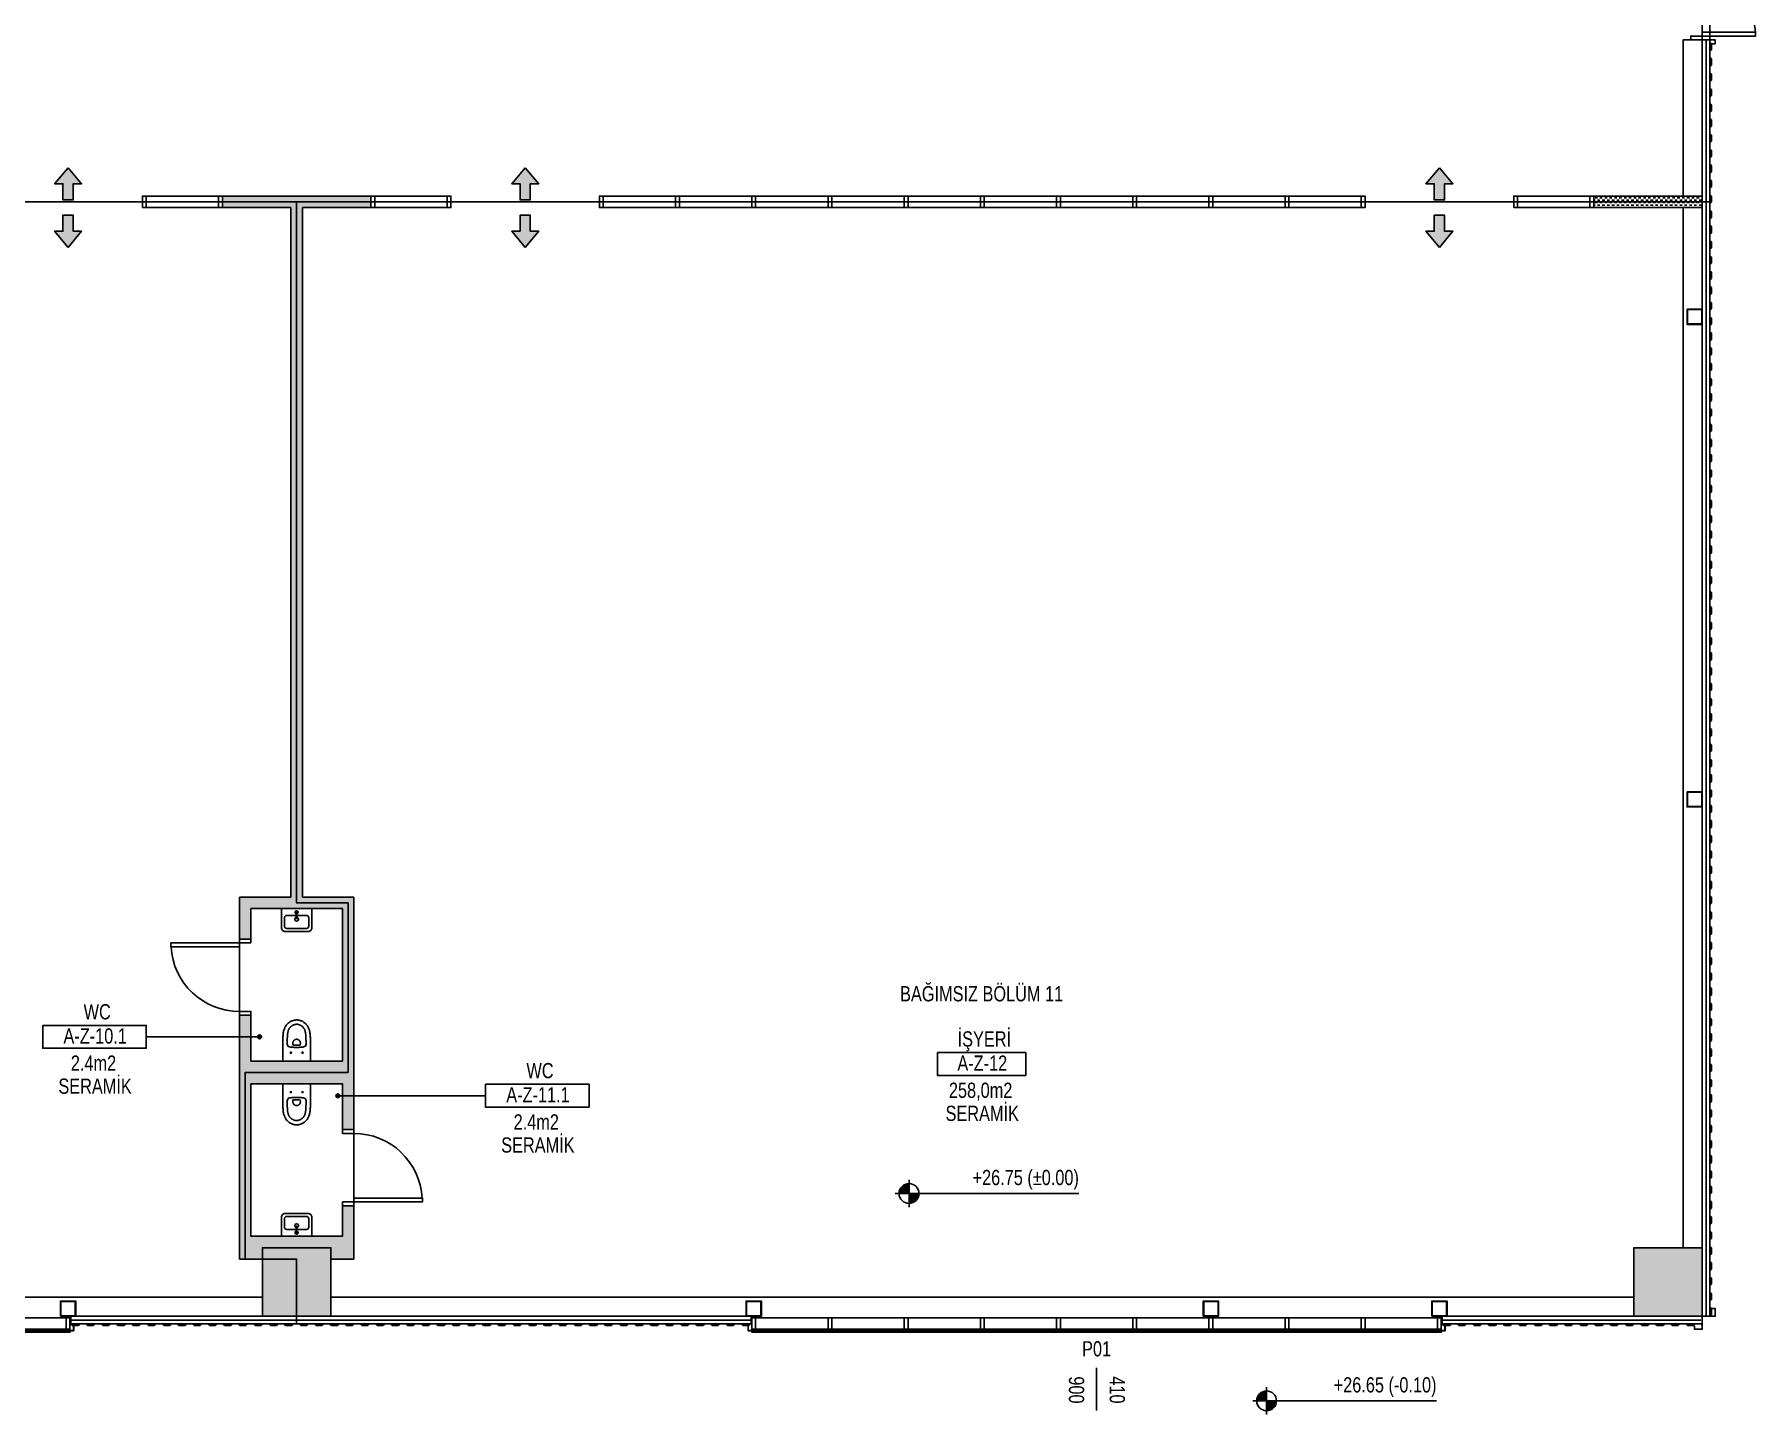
# Model space of a CAD drawing. Header units: centimetres. Extents: x 28733 to 98303, y -2883 to 8555.
# Drawn here: x 68535 to 70794, y 1390 to 3201 of the extents above; entities that cross this region are included whole.
import ezdxf
from ezdxf.enums import TextEntityAlignment as Align

# ---------------------------------------------------------------- set-up
doc = ezdxf.new("R2010")
doc.units = ezdxf.units.CM
doc.header["$LTSCALE"] = 100
for name, color, linetype in [('A-ANNO-DIMS', 187, 'Continuous'), ('A-ANNO-IDEN', 50, 'Continuous'), ('A-ANNO-TEXT', 50, 'Continuous'), ('A-AREA', 102, 'Continuous'), ('A-DOOR', 193, 'Continuous'), ('A-ELEV-01', 255, 'Continuous'), ('A-ELEV-03', 251, 'Continuous'), ('A-FLOR-FIXT', 146, 'Continuous'), ('A-GLAZ-FRME', 12, 'Continuous'), ('A-GLAZ-FULL', 130, 'Continuous'), ('A-GLAZ-SILL', 8, 'Continuous'), ('A-WALL', 134, 'Continuous'), ('A-WALL-HTCH', 8, 'Continuous'), ('A-WALL-INSL', 249, 'Continuous'), ('A-WALL-SNWPNL', 200, 'Continuous'), ('A-WALL-STEL', 202, 'Continuous'), ('S-CONC', 5, 'Continuous'), ('S-HTCH', 8, 'Continuous'), ('S-STEL', 3, 'Continuous')]:
    doc.layers.add(name, color=color, linetype=linetype)
doc.styles.add('Fields_100', font='act_simplex.shx', dxfattribs={"width": 0.8, "height": 20})
doc.linetypes.add('BATTING', pattern='A,0.00254,-2.54,[134,ltypeshp.shx,S=2.54,R=0,X=-2.54,Y=0],-5.08,[134,ltypeshp.shx,S=2.54,R=180,X=2.54,Y=0],-2.54', length=10.16254)

# ---------------------------------------------------------------- blocks, each defined once
blk = doc.blocks.new('Mahal kutusu_100')
at = {"color": 0}
blk.add_lwpolyline([(-58, 30), (58, 30), (58, 0), (-58, 0)], close=True, dxfattribs=at)
at = {"color": 0, "style": 'Fields_100', "width": 0.8}
for tag, p in [('MAHAL', (3.6, 37.9)), ('KOD', (0.9, 6.2)), ('ALAN', (-1.3, -29.4)), ('KAPLAMA', (0.8, -59.7))]:
    blk.add_attdef(tag, text='', height=20, dxfattribs=at).set_placement(p, align=Align.CENTER)
blk = doc.blocks.new('KLOZET')
at = {"linetype": 'Continuous'}
for p, q in [((-14.8, 45.2), (-14.3, 46)), ((-14.3, 46), (-13.7, 46.8)), ((-13.7, 46.8), (-13.1, 47.6)), ((-13.1, 47.6), (-12.4, 48.3)), ((-12.4, 48.3), (-11.7, 49)), ((-11.7, 49), (-11, 49.6)), ((-11, 49.6), (-10.3, 50.2)), ((-10.3, 50.2), (-9.6, 50.7)), ((-9.6, 50.7), (-8.8, 51.2)), ((-8.8, 51.2), (-8, 51.7)), ((-8, 51.7), (-7.2, 52.1)), ((-7.3, 45.3), (-7.5, 45.1)), ((-7, 45.5), (-7.3, 45.3)), ((-7.2, 52.1), (-6.4, 52.5)), ((-6.7, 45.8), (-7, 45.5)), ((-6.4, 46), (-6.7, 45.8)), ((-6.4, 52.5), (-5.6, 52.8)), ((-6.1, 46.2), (-6.4, 46)), ((-5.8, 46.4), (-6.1, 46.2)), ((-5.5, 46.5), (-5.8, 46.4)), ((-5.6, 52.8), (-4.8, 53.1)), ((-5.2, 46.7), (-5.5, 46.5)), ((-4.9, 46.9), (-5.2, 46.7)), ((-4.6, 47.1), (-4.9, 46.9)), ((-4.8, 53.1), (-4, 53.3)), ((-4.2, 47.2), (-4.6, 47.1)), ((-3.9, 47.3), (-4.2, 47.2)), ((-4, 53.3), (-3.2, 53.5)), ((-3.6, 47.5), (-3.9, 47.3)), ((-3.3, 47.6), (-3.6, 47.5)), ((-3, 47.7), (-3.3, 47.6)), ((-3.2, 53.5), (-2.3, 53.7)), ((-2.7, 47.8), (-3, 47.7)), ((-2.4, 47.9), (-2.7, 47.8)), ((-2.1, 48), (-2.4, 47.9)), ((-2.3, 53.7), (-1.5, 53.8)), ((-1.8, 48), (-2.1, 48)), ((-1.5, 48.1), (-1.8, 48)), ((-1.5, 53.8), (-0.7, 53.9)), ((-1.2, 48.1), (-1.5, 48.1)), ((-1, 48.2), (-1.2, 48.1)), ((-0.7, 48.2), (-1, 48.2)), ((-0.7, 53.9), (0, 53.9)), ((-0.5, 48.2), (-0.7, 48.2)), ((-0.2, 48.2), (-0.5, 48.2)), ((0, 48.2), (-0.2, 48.2)), ((0, 53.9), (0.7, 53.9)), ((0.5, 48.2), (0, 48.2)), ((1, 48.2), (0.5, 48.2)), ((0.7, 53.9), (1.5, 53.8)), ((1.5, 48.1), (1, 48.2)), ((1.5, 53.8), (2.3, 53.7)), ((2.1, 48), (1.5, 48.1)), ((2.6, 47.8), (2.1, 48)), ((2.3, 53.7), (3.2, 53.5)), ((3.2, 47.6), (2.6, 47.8)), ((3.2, 53.5), (4, 53.3)), ((3.7, 47.4), (3.2, 47.6)), ((4.3, 47.2), (3.7, 47.4)), ((4, 53.3), (4.8, 53.1)), ((4.9, 46.9), (4.3, 47.2)), ((4.8, 53.1), (5.6, 52.8)), ((5.4, 46.6), (4.9, 46.9)), ((6, 46.3), (5.4, 46.6)), ((5.6, 52.8), (6.4, 52.5)), ((6.5, 45.9), (6, 46.3)), ((6.4, 52.5), (7.2, 52.1)), ((7, 45.5), (6.5, 45.9)), ((7.5, 45.1), (7, 45.5)), ((7.2, 52.1), (8, 51.7)), ((8, 51.7), (8.8, 51.2)), ((8.8, 51.2), (9.6, 50.7)), ((9.6, 50.7), (10.3, 50.2)), ((10.3, 50.2), (11, 49.6)), ((11, 49.6), (11.7, 49)), ((11.7, 49), (12.4, 48.3)), ((12.4, 48.3), (13.1, 47.6)), ((13.1, 47.6), (13.7, 46.8)), ((13.7, 46.8), (14.3, 46)), ((14.3, 46), (14.8, 45.2)), ((-18.2, 23.7), (-18.1, 25.2)), ((-18.2, 22.2), (-18.2, 23.7)), ((-18.1, 28), (-18, 29.4)), ((-18.1, 26.6), (-18.1, 28)), ((-18.1, 25.2), (-18.1, 26.6)), ((-18, 30.7), (-17.9, 32)), ((-18, 29.4), (-18, 30.7)), ((-17.9, 32), (-17.8, 33.3)), ((-17.8, 33.3), (-17.7, 34.5)), ((-17.7, 34.5), (-17.6, 35.7)), ((-17.6, 35.7), (-17.5, 36.9)), ((-17.5, 36.9), (-17.3, 38.1)), ((-17.3, 38.1), (-17.1, 39.2)), ((-17.1, 39.2), (-16.8, 40.3)), ((-16.8, 40.3), (-16.5, 41.3)), ((-16.5, 41.3), (-16.1, 42.4)), ((-16.1, 42.4), (-15.7, 43.3)), ((-15.7, 43.3), (-15.3, 44.3)), ((-15.3, 44.3), (-14.8, 45.2)), ((-12.3, 27.9), (-12.4, 27)), ((-12.4, 27), (-12.4, 26.1)), ((-12.4, 26.1), (-12.4, 25.2)), ((-12.4, 25.2), (-12.4, 24.2)), ((-12.4, 24.2), (-12.4, 23.2)), ((-12.4, 23.2), (-12.4, 22.2)), ((-12.2, 31.1), (-12.3, 30.4)), ((-12.3, 30.4), (-12.3, 29.6)), ((-12.3, 29.6), (-12.3, 28.8)), ((-12.3, 28.8), (-12.3, 27.9)), ((-12.1, 32.6), (-12.2, 31.9)), ((-12.2, 31.9), (-12.2, 31.1)), ((-12, 33.9), (-12.1, 33.2)), ((-12.1, 33.2), (-12.1, 32.6)), ((-11.9, 35.1), (-12, 34.5)), ((-12, 34.5), (-12, 33.9)), ((-11.8, 35.7), (-11.9, 35.1)), ((-11.7, 36.7), (-11.8, 36.2)), ((-11.8, 36.2), (-11.8, 35.7)), ((-11.6, 37.3), (-11.7, 36.7)), ((-11.5, 37.7), (-11.6, 37.3)), ((-11.4, 38.2), (-11.5, 37.7)), ((-11.3, 38.6), (-11.4, 38.2)), ((-11.2, 39), (-11.3, 38.6)), ((-11.1, 39.4), (-11.2, 39)), ((-11, 39.8), (-11.1, 39.4)), ((-10.9, 40.2), (-11, 39.8)), ((-10.8, 40.5), (-10.9, 40.2)), ((-10.6, 40.8), (-10.8, 40.5)), ((-10.5, 41.1), (-10.6, 40.8)), ((-10.4, 41.4), (-10.5, 41.1)), ((-10.2, 41.7), (-10.4, 41.4)), ((-10.1, 42), (-10.2, 41.7)), ((-9.9, 42.2), (-10.1, 42)), ((-9.8, 42.5), (-9.9, 42.2)), ((-9.6, 42.7), (-9.8, 42.5)), ((-9.4, 43), (-9.6, 42.7)), ((-9.3, 43.2), (-9.4, 43)), ((-9.1, 43.5), (-9.3, 43.2)), ((-8.9, 43.7), (-9.1, 43.5)), ((-8.7, 44), (-8.9, 43.7)), ((-8.5, 44.2), (-8.7, 44)), ((-8.2, 44.4), (-8.5, 44.2)), ((-8, 44.7), (-8.2, 44.4)), ((-7.8, 44.9), (-8, 44.7)), ((-7.5, 45.1), (-7.8, 44.9)), ((-4.8, 24.3), (-4.9, 23.9)), ((-4.9, 23.9), (-4.9, 23.5)), ((-4.9, 23.5), (-4.8, 20.8)), ((-4.7, 25), (-4.8, 24.6)), ((-4.8, 24.6), (-4.8, 24.3)), ((-4.6, 25.3), (-4.7, 25)), ((-4.4, 25.6), (-4.6, 25.3)), ((-4.3, 25.9), (-4.4, 25.6)), ((-4.1, 26.2), (-4.3, 25.9)), ((-3.9, 26.5), (-4.1, 26.2)), ((-3.8, 26.8), (-3.9, 26.5)), ((-3.5, 27), (-3.8, 26.8)), ((-3.3, 27.2), (-3.5, 27)), ((-3.1, 27.4), (-3.3, 27.2)), ((-2.8, 27.6), (-3.1, 27.4)), ((-2.5, 27.8), (-2.8, 27.6)), ((-2.2, 28), (-2.5, 27.8)), ((-1.9, 28.1), (-2.2, 28)), ((-1.6, 28.2), (-1.9, 28.1)), ((-1.3, 28.3), (-1.6, 28.2)), ((-1, 28.4), (-1.3, 28.3)), ((-0.7, 28.5), (-1, 28.4)), ((-0.3, 28.5), (-0.7, 28.5)), ((0, 28.5), (-0.3, 28.5)), ((0, 28.5), (0.3, 28.5)), ((0.3, 28.5), (0.7, 28.5)), ((0.7, 28.5), (1, 28.4)), ((1, 28.4), (1.3, 28.3)), ((1.3, 28.3), (1.6, 28.2)), ((1.6, 28.2), (1.9, 28.1)), ((1.9, 28.1), (2.2, 28)), ((2.2, 28), (2.5, 27.8)), ((2.5, 27.8), (2.8, 27.6)), ((2.8, 27.6), (3.1, 27.4)), ((3.1, 27.4), (3.3, 27.2)), ((3.3, 27.2), (3.5, 27)), ((3.5, 27), (3.8, 26.7)), ((3.8, 26.7), (4, 26.5)), ((4, 26.5), (4.1, 26.2)), ((4.1, 26.2), (4.3, 25.9)), ((4.3, 25.9), (4.5, 25.6)), ((4.5, 25.6), (4.6, 25.3)), ((4.6, 25.3), (4.7, 25)), ((4.7, 25), (4.8, 24.6)), ((4.8, 24.6), (4.8, 24.3)), ((4.8, 24.3), (4.9, 23.9)), ((4.9, 23.5), (4.8, 20.8)), ((4.9, 23.9), (4.9, 23.5)), ((8, 44.7), (7.5, 45.1)), ((8.4, 44.2), (8, 44.7)), ((8.9, 43.7), (8.4, 44.2)), ((9.3, 43.2), (8.9, 43.7)), ((9.6, 42.7), (9.3, 43.2)), ((10, 42.1), (9.6, 42.7)), ((10.3, 41.6), (10, 42.1)), ((10.6, 40.9), (10.3, 41.6)), ((10.8, 40.3), (10.6, 40.9)), ((11.1, 39.6), (10.8, 40.3)), ((11.3, 38.9), (11.1, 39.6)), ((11.4, 38.2), (11.3, 38.9)), ((11.6, 37.4), (11.4, 38.2)), ((11.7, 36.6), (11.6, 37.4)), ((11.8, 35.7), (11.7, 36.6)), ((11.9, 34.9), (11.8, 35.7)), ((12, 34), (11.9, 34.9)), ((12.1, 33.1), (12, 34)), ((12.2, 32.1), (12.1, 33.1)), ((12.2, 31.2), (12.2, 32.1)), ((12.3, 30.2), (12.2, 31.2)), ((12.3, 29.2), (12.3, 30.2)), ((12.3, 28.1), (12.3, 29.2)), ((12.4, 27), (12.3, 28.1)), ((12.4, 25.9), (12.4, 27)), ((12.4, 24.7), (12.4, 25.9)), ((12.4, 23.4), (12.4, 24.7)), ((12.4, 22.2), (12.4, 23.4)), ((14.8, 45.2), (15.3, 44.3)), ((15.3, 44.3), (15.7, 43.3)), ((15.7, 43.3), (16.1, 42.4)), ((16.1, 42.4), (16.5, 41.3)), ((16.5, 41.3), (16.8, 40.3)), ((16.8, 40.3), (17.1, 39.2)), ((17.1, 39.2), (17.3, 38.1)), ((17.3, 38.1), (17.5, 36.9)), ((17.5, 36.9), (17.6, 35.7)), ((17.6, 35.7), (17.7, 34.5)), ((17.7, 34.5), (17.8, 33.3)), ((17.8, 33.3), (17.9, 32)), ((17.9, 32), (18, 30.7)), ((18, 30.7), (18, 29.4)), ((18, 29.4), (18.1, 28)), ((18.1, 28), (18.1, 26.6)), ((18.1, 26.6), (18.1, 25.2)), ((18.1, 25.2), (18.2, 23.7)), ((18.2, 23.7), (18.2, 22.2)), ((-18.3, 0), (-18.2, 12.1)), ((-18.3, 0), (18.3, 0)), ((-18.2, 20.6), (-18.2, 22.2)), ((-18.2, 17.4), (-18.2, 20.6)), ((-18.2, 12.1), (-18.2, 17.4)), ((-9.2, 18.4), (-8.2, 18.3)), ((-8.2, 18.3), (-7.1, 18.2)), ((-7.1, 18.2), (-6.1, 18.1)), ((-6.1, 18.1), (-5.1, 18)), ((-5.1, 18), (-4.1, 18)), ((-4.1, 18), (-3.1, 17.9)), ((-3.8, 20.8), (-2.1, 20.8)), ((-3.1, 17.9), (-2, 17.9)), ((-2.1, 20.8), (-0.4, 20.8)), ((-2, 17.9), (-1, 17.9)), ((-1, 17.9), (0, 17.9)), ((-0.4, 20.8), (1.7, 20.8)), ((0, 17.9), (1, 17.9)), ((1, 17.9), (2, 17.9)), ((1.7, 20.8), (3.4, 20.8)), ((2, 17.9), (3.1, 17.9)), ((3.1, 17.9), (4.1, 18)), ((3.4, 20.8), (3.8, 20.8)), ((4.1, 18), (5.1, 18)), ((5.1, 18), (6.1, 18.1)), ((6.1, 18.1), (7.1, 18.2)), ((7.1, 18.2), (8.2, 18.3)), ((8.2, 18.3), (9.2, 18.4)), ((18.2, 22.2), (18.2, 20.6)), ((18.2, 20.6), (18.2, 17.4)), ((18.2, 17.4), (18.2, 13.9)), ((18.2, 13.9), (18.3, 0))]:
    blk.add_line(p, q, dxfattribs=at)
at = {"ltscale": 3}
for p, q in [((-6.5, 10.9), (-9, 10.9)), ((-7.7, 12.2), (-7.7, 9.6)), ((9, 10.9), (6.5, 10.9)), ((7.7, 12.2), (7.7, 9.6))]:
    blk.add_line(p, q, dxfattribs=at)
at = {"lineweight": 0}
for p, q in [((-3.8, 20.8), (-4.8, 20.8)), ((3.8, 20.8), (4.8, 20.8))]:
    blk.add_line(p, q, dxfattribs=at)
at = {"linetype": 'Continuous'}
for centre in [(-7.7, 10.9), (7.7, 10.9)]:
    blk.add_circle(centre, 0.75, dxfattribs=at)
for centre, start, end in [((-8.7, 22.1), 179.5021, 262.9898), ((8.7, 22.1), 277.0095, 0.5028)]:
    blk.add_arc(centre, 3.72, start, end, dxfattribs=at)
blk = doc.blocks.new('KAPI_100')
at = {"layer": 'A-DOOR'}
blk.add_line((5, 15), (95, 15), dxfattribs=at)
blk.add_lwpolyline([(95, 15), (95, 105), (90, 105), (90, 15)], dxfattribs=at)
for points in [[(0, 0), (5, 0), (5, 15), (0, 15)], [(95, 0), (100, 0), (100, 15), (95, 15)]]:
    blk.add_lwpolyline(points, close=True, dxfattribs=at)
blk.add_arc((95, 15), 90, 93.1847, 180, dxfattribs=at)
blk = doc.blocks.new('KAPI 150')
at = {"layer": 'A-DOOR'}
blk.add_line((145, 15), (5, 15), dxfattribs=at)
for points in [[(5, 15), (5, 85), (10, 85), (10, 15)], [(145, 15), (145, 85), (140, 85), (140, 15)]]:
    blk.add_lwpolyline(points, dxfattribs=at)
for points in [[(5, 0), (0, 0), (0, 15), (5, 15)], [(150, 0), (145, 0), (145, 15), (150, 15)]]:
    blk.add_lwpolyline(points, close=True, dxfattribs=at)
for centre, start, end in [((5, 15), 0, 85.904), ((145, 15), 94.096, 180)]:
    blk.add_arc(centre, 70, start, end, dxfattribs=at)
blk = doc.blocks.new('Mahal Kutusu_100_2')
at = {"color": 0}
blk.add_lwpolyline([(-68, 30), (68, 30), (68, 0), (-68, 0)], close=True, dxfattribs=at)
at = {"color": 0, "style": 'Fields_100', "width": 0.8}
for tag, p in [('MAHAL', (3.6, 37.9)), ('A-Z-04.1', (0.9, 6.2)), ('ALAN', (-1.3, -29.4)), ('KAPLAMA', (0.8, -59.7))]:
    blk.add_attdef(tag, text='', height=20, dxfattribs=at).set_placement(p, align=Align.CENTER)
blk = doc.blocks.new('*U51')
at = {"layer": 'A-WALL-SNWPNL'}
blk.add_lwpolyline([(50, 1), (42, 1), (40, -1), (32, -1), (30, 1), (22, 1), (20, -1), (12, -1), (10, 1), (2, 1), (0, -1), (-8, -1), (-10, 1), (-18, 1), (-20, -1), (-28, -1), (-30, 1), (-38, 1), (-40, -1), (-48, -1), (-50, 1)], dxfattribs=at)
blk = doc.blocks.new('*U52')
at = {"layer": 'A-WALL-STEL', "color": 0, "linetype": 'ByBlock', "lineweight": -2, "transparency": 16777216}
for p in [(0, 0), (100, 0), (200, 0), (300, 0), (400, 0), (500, 0), (600, 0), (700, 0)]:
    blk.add_blockref('*U51', p, dxfattribs=at)
blk = doc.blocks.new('*U53')
at = {"layer": 'A-WALL-SNWPNL'}
blk.add_lwpolyline([(50, 1), (42, 1), (40, -1), (32, -1), (30, 1), (22, 1), (20, -1), (12, -1), (10, 1), (2, 1), (0, -1), (-8, -1), (-10, 1), (-18, 1), (-20, -1), (-28, -1), (-30, 1), (-38, 1), (-40, -1), (-48, -1), (-50, 1)], dxfattribs=at)
blk = doc.blocks.new('*U54')
at = {"layer": 'A-WALL-STEL', "color": 0, "linetype": 'ByBlock', "lineweight": -2, "transparency": 16777216}
for p in [(0, 0), (100, 0), (200, 0)]:
    blk.add_blockref('*U53', p, dxfattribs=at)
blk = doc.blocks.new('*U55')
at = {"layer": 'A-WALL-SNWPNL'}
blk.add_lwpolyline([(50, 1), (42, 1), (40, -1), (32, -1), (30, 1), (22, 1), (20, -1), (12, -1), (10, 1), (2, 1), (0, -1), (-8, -1), (-10, 1), (-18, 1), (-20, -1), (-28, -1), (-30, 1), (-38, 1), (-40, -1), (-48, -1), (-50, 1)], dxfattribs=at)
blk = doc.blocks.new('*U56')
at = {"layer": 'A-WALL-STEL', "color": 0, "linetype": 'ByBlock', "lineweight": -2, "transparency": 16777216}
for p in [(0, 0), (100, 0), (200, 0), (300, 0), (400, 0), (500, 0), (600, 0), (700, 0), (800, 0), (900, 0), (1000, 0), (1100, 0), (1200, 0), (1300, 0), (1400, 0), (1500, 0)]:
    blk.add_blockref('*U55', p, dxfattribs=at)
blk = doc.blocks.new('AÇK_01')
at = {"color": 0}
blk.add_lwpolyline([(28, 0), (-28, 0)], dxfattribs=at)
at = {"color": 0, "style": 'Fields_100', "width": 0.8}
blk.add_attdef('A.Ç.K.01', text='', height=20, rotation=90, dxfattribs=at).set_placement((-53, 0), align=Align.MIDDLE_CENTER)
for tag, p in [('W', (1, 17.2)), ('H', (1, -36.3))]:
    blk.add_attdef(tag, text='', height=20, dxfattribs=at).set_placement(p, align=Align.CENTER)

msp = doc.modelspace()

# ---------------------------------------------------------------- hatches: boundary and pattern name
at = {"layer": 'A-ANNO-DIMS'}
h = msp.add_hatch(color=256, dxfattribs=at)
h.paths.add_polyline_path([(69683.28, 1692.72, 0.4142136), (69670.28, 1679.72), (69683.28, 1679.72)])
h.paths.add_polyline_path([(69696.28, 1679.72), (69683.28, 1679.72), (69683.28, 1666.72, 0.4142136)])
h = msp.add_hatch(color=256, dxfattribs=at)
h.paths.add_polyline_path([(70152.68, 1420.59, 0.4142136), (70139.68, 1407.59), (70152.68, 1407.59)])
h.paths.add_polyline_path([(70165.68, 1407.59), (70152.68, 1407.59), (70152.68, 1394.59, 0.4142136)])
at = {"layer": 'A-ANNO-IDEN'}
h = msp.add_hatch(color=256, dxfattribs=at)
h.dxf.hatch_style = 1
edge = h.paths.add_edge_path()
edge.add_arc((68830.91, 1885.27), 2.5, 0, 360)
h = msp.add_hatch(color=256, dxfattribs=at)
h.dxf.hatch_style = 1
edge = h.paths.add_edge_path()
edge.add_arc((68933.62, 1808.04), 2.5, 180, 540)
at = {"layer": 'A-ANNO-TEXT'}
h = msp.add_hatch(color=256, dxfattribs=at)
h.dxf.hatch_style = 1
h.paths.add_polyline_path([(68579.48, 3025.89), (68597.18, 3004.74), (68586.21, 3004.74), (68586.21, 2983.59), (68572.74, 2983.59), (68572.74, 3004.74), (68561.77, 3004.74)])
h = msp.add_hatch(color=256, dxfattribs=at)
h.dxf.hatch_style = 1
h.paths.add_polyline_path([(69179.48, 3025.89), (69161.77, 3004.74), (69172.74, 3004.74), (69172.74, 2983.59), (69186.21, 2983.59), (69186.21, 3004.74), (69197.18, 3004.74)])
h = msp.add_hatch(color=256, dxfattribs=at)
h.dxf.hatch_style = 1
h.paths.add_polyline_path([(69179.48, 3025.89), (69197.18, 3004.74), (69186.21, 3004.74), (69186.21, 2983.59), (69172.74, 2983.59), (69172.74, 3004.74), (69161.77, 3004.74)])
h = msp.add_hatch(color=256, dxfattribs=at)
h.dxf.hatch_style = 1
h.paths.add_polyline_path([(70379.48, 3025.89), (70397.18, 3004.74), (70386.21, 3004.74), (70386.21, 2983.59), (70372.74, 2983.59), (70372.74, 3004.74), (70361.77, 3004.74)])
h = msp.add_hatch(color=256, dxfattribs=at)
h.dxf.hatch_style = 1
h.paths.add_polyline_path([(68579.48, 2921.29), (68597.18, 2942.44), (68586.21, 2942.44), (68586.21, 2963.59), (68572.74, 2963.59), (68572.74, 2942.44), (68561.77, 2942.44)])
h = msp.add_hatch(color=256, dxfattribs=at)
h.dxf.hatch_style = 1
h.paths.add_polyline_path([(69179.48, 2921.29), (69161.77, 2942.44), (69172.74, 2942.44), (69172.74, 2963.59), (69186.21, 2963.59), (69186.21, 2942.44), (69197.18, 2942.44)])
h = msp.add_hatch(color=256, dxfattribs=at)
h.dxf.hatch_style = 1
h.paths.add_polyline_path([(69179.48, 2921.29), (69197.18, 2942.44), (69186.21, 2942.44), (69186.21, 2963.59), (69172.74, 2963.59), (69172.74, 2942.44), (69161.77, 2942.44)])
h = msp.add_hatch(color=256, dxfattribs=at)
h.dxf.hatch_style = 1
h.paths.add_polyline_path([(70379.48, 2921.29), (70397.18, 2942.44), (70386.21, 2942.44), (70386.21, 2963.59), (70372.74, 2963.59), (70372.74, 2942.44), (70361.77, 2942.44)])
at = {"layer": 'A-WALL-HTCH'}
h = msp.add_hatch(dxfattribs=at)
h.set_pattern_fill('DASH', color=256)
h.set_pattern_definition([(0, (-26454.6308, -0.018), (3.175, 3.175), [3.175, -3.175])])
h.paths.add_polyline_path([(68924.48, 1608.59), (68924.48, 1593.59), (68954.48, 1593.59), (68954.48, 1663.59), (68939.48, 1663.59), (68939.48, 1623.59), (68819.48, 1623.59), (68819.48, 1823.59), (68939.48, 1823.59), (68939.48, 1763.59), (68954.48, 1763.59), (68954.48, 2068.59), (68886.98, 2068.59), (68886.98, 2973.59), (68976.98, 2973.59), (68976.98, 2988.59), (68781.98, 2988.59), (68781.98, 2973.59), (68871.98, 2973.59), (68871.98, 2068.59), (68804.48, 2068.59), (68804.48, 2013.59), (68819.48, 2013.59), (68819.48, 2053.59), (68939.48, 2053.59), (68939.48, 1853.59), (68819.48, 1853.59), (68819.48, 1913.59), (68804.48, 1913.59), (68804.48, 1593.59), (68834.48, 1593.59), (68834.48, 1608.59)])
h = msp.add_hatch(dxfattribs=at)
h.set_pattern_fill('DASH', color=256)
h.set_pattern_definition([(0, (47244.2896, 54361.0323), (3.175, 3.175), [3.175, -3.175])])
h.paths.add_polyline_path([(70724.48, 2988.59), (70581.98, 2988.59), (70581.98, 2973.59), (70724.48, 2973.59)])
at = {"layer": 'S-HTCH'}
h = msp.add_hatch(dxfattribs=at)
h.set_pattern_fill('ANSI33', color=256)
h.set_pattern_definition([(45, (47244.2896, 5721.5606), (-4.490128, 4.490128), []), (45, (47248.78, 5721.5606), (-4.490128, 4.490128), [3.175, -1.5875])])
h.paths.add_polyline_path([(63434.48, 1518.59), (63524.48, 1518.59), (63524.48, 1608.59), (63434.48, 1608.59)])
h.paths.add_polyline_path([(63434.48, 7218.59), (63524.48, 7218.59), (63524.48, 7308.59), (63434.48, 7308.59)])
h.paths.add_polyline_path([(61634.48, 1518.59), (61724.48, 1518.59), (61724.48, 1608.59), (61634.48, 1608.59)])
h.paths.add_polyline_path([(58034.48, 1518.59), (58124.48, 1518.59), (58124.48, 1608.59), (58034.48, 1608.59)])
h.paths.add_polyline_path([(61634.48, 7218.59), (61724.48, 7218.59), (61724.48, 7308.59), (61634.48, 7308.59)])
h.paths.add_polyline_path([(58034.48, 7218.59), (58124.48, 7218.59), (58124.48, 7308.59), (58034.48, 7308.59)])
h.paths.add_polyline_path([(63434.48, 3418.59), (63524.48, 3418.59), (63524.48, 3508.59), (63434.48, 3508.59)])
h.paths.add_polyline_path([(63434.48, 5318.59), (63524.48, 5318.59), (63524.48, 5408.59), (63434.48, 5408.59)])
h.paths.add_polyline_path([(61634.48, 3418.59), (61724.48, 3418.59), (61724.48, 3508.59), (61634.48, 3508.59)])
h.paths.add_polyline_path([(58034.48, 3418.59), (58124.48, 3418.59), (58124.48, 3508.59), (58034.48, 3508.59)])
h.paths.add_polyline_path([(61634.48, 5318.59), (61724.48, 5318.59), (61724.48, 5408.59), (61634.48, 5408.59)])
h.paths.add_polyline_path([(58034.48, 5318.59), (58124.48, 5318.59), (58124.48, 5408.59), (58034.48, 5408.59)])
h.paths.add_polyline_path([(68834.48, 3418.59), (68924.48, 3418.59), (68924.48, 3508.59), (68834.48, 3508.59)])
h.paths.add_polyline_path([(68834.48, 5318.59), (68924.48, 5318.59), (68924.48, 5408.59), (68834.48, 5408.59)])
h.paths.add_polyline_path([(67034.48, 3418.59), (67124.48, 3418.59), (67124.48, 3508.59), (67034.48, 3508.59)])
h.paths.add_polyline_path([(67034.48, 5318.59), (67124.48, 5318.59), (67124.48, 5408.59), (67034.48, 5408.59)])
h.paths.add_polyline_path([(65234.48, 3418.59), (65324.48, 3418.59), (65324.48, 3508.59), (65234.48, 3508.59)])
h.paths.add_polyline_path([(65234.48, 5318.59), (65324.48, 5318.59), (65324.48, 5408.59), (65234.48, 5408.59)])
h.paths.add_polyline_path([(61534.48, 3418.59), (61624.48, 3418.59), (61624.48, 3508.59), (61534.48, 3508.59)])
h.paths.add_polyline_path([(61534.48, 5318.59), (61624.48, 5318.59), (61624.48, 5408.59), (61534.48, 5408.59)])
h.paths.add_polyline_path([(59834.48, 3418.59), (59924.48, 3418.59), (59924.48, 3508.59), (59834.48, 3508.59)])
h.paths.add_polyline_path([(59834.48, 5318.59), (59924.48, 5318.59), (59924.48, 5408.59), (59834.48, 5408.59)])
h.paths.add_polyline_path([(56234.48, 3418.59), (56324.48, 3418.59), (56324.48, 3508.59), (56234.48, 3508.59)])
h.paths.add_polyline_path([(56234.48, 5318.59), (56324.48, 5318.59), (56324.48, 5408.59), (56234.48, 5408.59)])
h.paths.add_polyline_path([(54434.48, 3418.59), (54524.48, 3418.59), (54524.48, 3508.59), (54434.48, 3508.59)])
h.paths.add_polyline_path([(54434.48, 5318.59), (54524.48, 5318.59), (54524.48, 5408.59), (54434.48, 5408.59)])
h.paths.add_polyline_path([(52634.48, 3418.59), (52724.48, 3418.59), (52724.48, 3508.59), (52634.48, 3508.59)])
h.paths.add_polyline_path([(52634.48, 5318.59), (52724.48, 5318.59), (52724.48, 5408.59), (52634.48, 5408.59)])
h.paths.add_polyline_path([(70634.48, 5318.59), (70724.48, 5318.59), (70724.48, 5408.59), (70634.48, 5408.59)])
h.paths.add_polyline_path([(70634.48, 3418.59), (70724.48, 3418.59), (70724.48, 3508.59), (70634.48, 3508.59)])
h.paths.add_polyline_path([(70634.48, 1518.59), (70724.48, 1518.59), (70724.48, 1608.59), (70634.48, 1608.59)])
h.paths.add_polyline_path([(68834.48, 1518.59), (68924.48, 1518.59), (68924.48, 1608.59), (68834.48, 1608.59)])
h.paths.add_polyline_path([(67034.48, 1518.59), (67124.48, 1518.59), (67124.48, 1608.59), (67034.48, 1608.59)])
h.paths.add_polyline_path([(65234.48, 1518.59), (65324.48, 1518.59), (65324.48, 1608.59), (65234.48, 1608.59)])
h.paths.add_polyline_path([(61534.48, 1518.59), (61624.48, 1518.59), (61624.48, 1608.59), (61534.48, 1608.59)])
h.paths.add_polyline_path([(59834.48, 1518.59), (59924.48, 1518.59), (59924.48, 1608.59), (59834.48, 1608.59)])
h.paths.add_polyline_path([(56234.48, 1518.59), (56324.48, 1518.59), (56324.48, 1608.59), (56234.48, 1608.59)])
h.paths.add_polyline_path([(54434.48, 1518.59), (54524.48, 1518.59), (54524.48, 1608.59), (54434.48, 1608.59)])
h.paths.add_polyline_path([(52634.48, 1518.59), (52724.48, 1518.59), (52724.48, 1608.59), (52634.48, 1608.59)])
h.paths.add_polyline_path([(70634.48, 7218.59), (70724.48, 7218.59), (70724.48, 7308.59), (70634.48, 7308.59)])
h.paths.add_polyline_path([(68834.48, 7218.59), (68924.48, 7218.59), (68924.48, 7308.59), (68834.48, 7308.59)])
h.paths.add_polyline_path([(67034.48, 7218.59), (67124.48, 7218.59), (67124.48, 7308.59), (67034.48, 7308.59)])
h.paths.add_polyline_path([(65234.48, 7218.59), (65324.48, 7218.59), (65324.48, 7308.59), (65234.48, 7308.59)])
h.paths.add_polyline_path([(61534.48, 7218.59), (61624.48, 7218.59), (61624.48, 7308.59), (61534.48, 7308.59)])
h.paths.add_polyline_path([(59834.48, 7218.59), (59924.48, 7218.59), (59924.48, 7308.59), (59834.48, 7308.59)])
h.paths.add_polyline_path([(56234.48, 7218.59), (56324.48, 7218.59), (56324.48, 7308.59), (56234.48, 7308.59)])
h.paths.add_polyline_path([(54434.48, 7218.59), (54524.48, 7218.59), (54524.48, 7308.59), (54434.48, 7308.59)])
h.paths.add_polyline_path([(52634.48, 7218.59), (52724.48, 7218.59), (52724.48, 7308.59), (52634.48, 7308.59)])

# ---------------------------------------------------------------- linework, layer by layer
at = {"layer": 'A-ANNO-DIMS'}
for p, q in [((69683.28, 1697.72), (69683.28, 1661.72)), ((69665.28, 1679.72), (69906.28, 1679.72)), ((70152.68, 1425.59), (70152.68, 1389.59)), ((70134.68, 1407.59), (70375.68, 1407.59))]:
    msp.add_line(p, q, dxfattribs=at)
for centre in [(69683.28, 1679.72), (70152.68, 1407.59)]:
    msp.add_circle(centre, 13, dxfattribs=at)
at = {"layer": 'A-ANNO-IDEN'}
for points in [[(68682.15, 1885.27), (68830.91, 1885.27)], [(69127.36, 1808.04), (68933.62, 1808.04)]]:
    msp.add_lwpolyline(points, dxfattribs=at)
for centre in [(68830.91, 1885.27), (68933.62, 1808.04)]:
    msp.add_circle(centre, 2.5, dxfattribs=at)
at = {"layer": 'A-ANNO-TEXT'}
for points in [[(68579.48, 3025.89), (68597.18, 3004.74), (68586.21, 3004.74), (68586.21, 2983.59), (68572.74, 2983.59), (68572.74, 3004.74), (68561.77, 3004.74)], [(69179.48, 3025.89), (69161.77, 3004.74), (69172.74, 3004.74), (69172.74, 2983.59), (69186.21, 2983.59), (69186.21, 3004.74), (69197.18, 3004.74)], [(69179.48, 3025.89), (69197.18, 3004.74), (69186.21, 3004.74), (69186.21, 2983.59), (69172.74, 2983.59), (69172.74, 3004.74), (69161.77, 3004.74)], [(70379.48, 3025.89), (70397.18, 3004.74), (70386.21, 3004.74), (70386.21, 2983.59), (70372.74, 2983.59), (70372.74, 3004.74), (70361.77, 3004.74)], [(68579.48, 2921.29), (68597.18, 2942.44), (68586.21, 2942.44), (68586.21, 2963.59), (68572.74, 2963.59), (68572.74, 2942.44), (68561.77, 2942.44)], [(69179.48, 2921.29), (69161.77, 2942.44), (69172.74, 2942.44), (69172.74, 2963.59), (69186.21, 2963.59), (69186.21, 2942.44), (69197.18, 2942.44)], [(69179.48, 2921.29), (69197.18, 2942.44), (69186.21, 2942.44), (69186.21, 2963.59), (69172.74, 2963.59), (69172.74, 2942.44), (69161.77, 2942.44)], [(70379.48, 2921.29), (70397.18, 2942.44), (70386.21, 2942.44), (70386.21, 2963.59), (70372.74, 2963.59), (70372.74, 2942.44), (70361.77, 2942.44)]]:
    msp.add_lwpolyline(points, close=True, dxfattribs=at)
at = {"layer": 'A-AREA'}
msp.add_lwpolyline([(52611.98, 1508.59), (52611.98, 3418.59), (70734.48, 3418.59), (70734.48, 2981.09), (63779.48, 2981.09), (63779.23, 1508.59), (63516.98, 1508.59), (63516.98, 2981.09), (58079.48, 2981.09), (58079.48, 1508.59), (56279.48, 1508.59), (56279.48, 2981.09), (52979.48, 2981.09), (52979.48, 1508.59)], close=True, dxfattribs=at)
at = {"layer": 'A-AREA', "elevation": 0}
for points in [[(67079.48, 1508.59), (67079.48, 2981.09), (68879.48, 2981.09), (68879.48, 2061.09), (68946.98, 2061.09), (68946.98, 1838.59), (68811.98, 1838.59), (68811.98, 1593.59), (68879.48, 1593.59), (68879.48, 1508.59), (68581.98, 1508.59), (68581.98, 1497.59), (67676.98, 1497.59), (67676.98, 1508.59)], [(68879.48, 1508.59), (68879.48, 1593.59), (68811.98, 1593.59), (68811.98, 1838.59), (68946.98, 1838.59), (68946.98, 2061.09), (68879.48, 2061.09), (68879.48, 2981.09), (70734.48, 2981.09), (70734.48, 1518.59), (70724.48, 1518.59), (70724.48, 1508.59), (70381.98, 1508.59), (70381.98, 1497.59), (69476.98, 1497.59), (69476.98, 1508.59)]]:
    msp.add_lwpolyline(points, close=True, dxfattribs=at)
at = {"layer": 'A-ELEV-01'}
for p, q in [((70699.48, 3193.59, 0), (70699.48, 2988.59)), ((70699.48, 2973.59), (70699.48, 1608.59)), ((70699.48, 1608.59), (70724.48, 1608.59)), ((68834.48, 1543.59), (67124.48, 1543.59)), ((70634.48, 1543.59), (68924.48, 1543.59)), ((68481.98, 1516.59), (68576.98, 1516.59)), ((69481.98, 1516.59), (69576.98, 1516.59)), ((69581.98, 1516.59), (69676.98, 1516.59)), ((69681.98, 1516.59), (69776.98, 1516.59)), ((69781.98, 1516.59), (69876.98, 1516.59)), ((69881.98, 1516.59), (69976.98, 1516.59)), ((69981.98, 1516.59), (70076.98, 1516.59)), ((70081.98, 1516.59), (70176.98, 1516.59)), ((70181.98, 1516.59), (70276.98, 1516.59)), ((70281.98, 1516.59), (70376.98, 1516.59))]:
    msp.add_line(p, q, dxfattribs=at)
at = {"layer": 'A-ELEV-01', "elevation": 0}
msp.add_lwpolyline([(70724.48, 3193.59), (70699.48, 3193.59)], dxfattribs=at)
at = {"layer": 'A-ELEV-03'}
msp.add_line((70734.48, 3193.59), (70734.48, 1518.59), dxfattribs=at)
at = {"layer": 'A-ELEV-03', "elevation": 0}
for points in [[(68582.98, 1518.59), (68582.98, 1508.59)], [(69475.98, 1518.59), (69475.98, 1508.59)], [(70382.98, 1518.59), (70382.98, 1508.59)], [(69475.98, 1508.59), (68582.98, 1508.59)], [(70724.48, 1508.59), (70382.98, 1508.59)]]:
    msp.add_lwpolyline(points, dxfattribs=at)
at = {"layer": 'A-FLOR-FIXT'}
for p, q in [((68863.48, 2041.59), (68863.48, 2030.59)), ((68878.91, 2044.59), (68866.48, 2044.59)), ((68892.48, 2044.59), (68879.91, 2044.59)), ((68895.48, 2030.59), (68895.48, 2041.59)), ((68866.48, 2027.59), (68892.48, 2027.59)), ((68866.48, 1649.59), (68892.48, 1649.59)), ((68863.48, 1635.59), (68863.48, 1646.59)), ((68878.91, 1632.59), (68866.48, 1632.59)), ((68892.48, 1632.59), (68879.91, 1632.59)), ((68895.48, 1646.59), (68895.48, 1635.59))]:
    msp.add_line(p, q, dxfattribs=at)
for points in [[(68859.48, 2053.59), (68859.48, 2028.59, 0.4142136), (68864.48, 2023.59), (68894.48, 2023.59, 0.4142136), (68899.48, 2028.59), (68899.48, 2053.59)], [(68878.91, 2048.82), (68878.91, 2040.82, 1), (68879.91, 2040.82), (68879.91, 2048.82, 1)], [(68859.48, 1623.59), (68859.48, 1648.59, -0.4142136), (68864.48, 1653.59), (68894.48, 1653.59, -0.4142136), (68899.48, 1648.59), (68899.48, 1623.59)], [(68878.91, 1628.37), (68878.91, 1636.37, -1), (68879.91, 1636.37), (68879.91, 1628.37, -1)]]:
    msp.add_lwpolyline(points, format="xyb", close=True, dxfattribs=at)
for centre, radius, start, end in [((68866.48, 2041.59), 3, 90, 180), ((68879.48, 2039.59), 2.5, 103.01407, 79.93241), ((68879.41, 2048.82), 2, 284.47751, 255.52249), ((68892.48, 2041.59), 3, 0, 90), ((68866.48, 2030.59), 3, 180, 270), ((68892.48, 2030.59), 3, 270, 0), ((68866.48, 1646.59), 3, 90, 180), ((68892.48, 1646.59), 3, 0, 90), ((68866.48, 1635.59), 3, 180, 270), ((68879.48, 1637.59), 2.5, 280.06759, 256.98593), ((68879.41, 1628.37), 2, 104.47751, 75.52249), ((68892.48, 1635.59), 3, 270, 0)]:
    msp.add_arc(centre, radius, start, end, dxfattribs=at)
at = {"layer": 'A-GLAZ-FRME'}
for points in [[(68676.98, 2973.59), (68681.98, 2973.59), (68681.98, 2988.59), (68676.98, 2988.59)], [(68776.98, 2973.59), (68781.98, 2973.59), (68781.98, 2988.59), (68776.98, 2988.59)], [(68981.98, 2973.59), (68976.98, 2973.59), (68976.98, 2988.59), (68981.98, 2988.59)], [(68976.98, 2973.59), (68981.98, 2973.59), (68981.98, 2988.59), (68976.98, 2988.59)], [(69081.98, 2973.59), (69076.98, 2973.59), (69076.98, 2988.59), (69081.98, 2988.59)], [(69076.98, 2973.59), (69081.98, 2973.59), (69081.98, 2988.59), (69076.98, 2988.59)], [(69281.98, 2973.59), (69276.98, 2973.59), (69276.98, 2988.59), (69281.98, 2988.59)], [(69276.98, 2973.59), (69281.98, 2973.59), (69281.98, 2988.59), (69276.98, 2988.59)], [(69376.98, 2973.59), (69381.98, 2973.59), (69381.98, 2988.59), (69376.98, 2988.59)], [(69476.98, 2973.59), (69481.98, 2973.59), (69481.98, 2988.59), (69476.98, 2988.59)], [(69576.98, 2973.59), (69581.98, 2973.59), (69581.98, 2988.59), (69576.98, 2988.59)], [(69676.98, 2973.59), (69681.98, 2973.59), (69681.98, 2988.59), (69676.98, 2988.59)], [(69776.98, 2973.59), (69781.98, 2973.59), (69781.98, 2988.59), (69776.98, 2988.59)], [(69876.98, 2973.59), (69881.98, 2973.59), (69881.98, 2988.59), (69876.98, 2988.59)], [(69976.98, 2973.59), (69981.98, 2973.59), (69981.98, 2988.59), (69976.98, 2988.59)], [(70076.98, 2973.59), (70081.98, 2973.59), (70081.98, 2988.59), (70076.98, 2988.59)], [(70176.98, 2973.59), (70181.98, 2973.59), (70181.98, 2988.59), (70176.98, 2988.59)], [(70276.98, 2973.59), (70281.98, 2973.59), (70281.98, 2988.59), (70276.98, 2988.59)], [(70476.98, 2973.59), (70481.98, 2973.59), (70481.98, 2988.59), (70476.98, 2988.59)], [(70576.98, 2973.59), (70581.98, 2973.59), (70581.98, 2988.59), (70576.98, 2988.59)]]:
    msp.add_lwpolyline(points, close=True, dxfattribs=at)
at = {"layer": 'A-GLAZ-FRME', "elevation": 0}
for points in [[(68581.98, 1501.59), (68576.98, 1501.59), (68576.98, 1516.59), (68581.98, 1516.59)], [(69481.98, 1501.59), (69476.98, 1501.59), (69476.98, 1516.59), (69481.98, 1516.59)], [(69581.98, 1501.59), (69576.98, 1501.59), (69576.98, 1516.59), (69581.98, 1516.59)], [(69681.98, 1501.59), (69676.98, 1501.59), (69676.98, 1516.59), (69681.98, 1516.59)], [(69781.98, 1501.59), (69776.98, 1501.59), (69776.98, 1516.59), (69781.98, 1516.59)], [(69881.98, 1501.59), (69876.98, 1501.59), (69876.98, 1516.59), (69881.98, 1516.59)], [(69981.98, 1501.59), (69976.98, 1501.59), (69976.98, 1516.59), (69981.98, 1516.59)], [(70081.98, 1501.59), (70076.98, 1501.59), (70076.98, 1516.59), (70081.98, 1516.59)], [(70181.98, 1501.59), (70176.98, 1501.59), (70176.98, 1516.59), (70181.98, 1516.59)], [(70281.98, 1501.59), (70276.98, 1501.59), (70276.98, 1516.59), (70281.98, 1516.59)], [(70381.98, 1501.59), (70376.98, 1501.59), (70376.98, 1516.59), (70381.98, 1516.59)], [(68576.98, 1497.59), (68581.98, 1497.59), (68581.98, 1499.59), (68576.98, 1499.59)], [(69476.98, 1497.59), (69481.98, 1497.59), (69481.98, 1499.59), (69476.98, 1499.59)], [(69576.98, 1497.59), (69581.98, 1497.59), (69581.98, 1499.59), (69576.98, 1499.59)], [(69676.98, 1497.59), (69681.98, 1497.59), (69681.98, 1499.59), (69676.98, 1499.59)], [(69776.98, 1497.59), (69781.98, 1497.59), (69781.98, 1499.59), (69776.98, 1499.59)], [(69876.98, 1497.59), (69881.98, 1497.59), (69881.98, 1499.59), (69876.98, 1499.59)], [(69976.98, 1497.59), (69981.98, 1497.59), (69981.98, 1499.59), (69976.98, 1499.59)], [(70076.98, 1497.59), (70081.98, 1497.59), (70081.98, 1499.59), (70076.98, 1499.59)], [(70176.98, 1497.59), (70181.98, 1497.59), (70181.98, 1499.59), (70176.98, 1499.59)], [(70276.98, 1497.59), (70281.98, 1497.59), (70281.98, 1499.59), (70276.98, 1499.59)], [(70376.98, 1497.59), (70381.98, 1497.59), (70381.98, 1499.59), (70376.98, 1499.59)]]:
    msp.add_lwpolyline(points, close=True, dxfattribs=at)
at = {"layer": 'A-GLAZ-FULL'}
for p, q in [((68681.98, 2988.59), (68776.98, 2988.59)), ((69076.98, 2988.59), (68981.98, 2988.59)), ((69281.98, 2988.59), (69376.98, 2988.59)), ((69381.98, 2988.59), (69476.98, 2988.59)), ((69481.98, 2988.59), (69576.98, 2988.59)), ((69581.98, 2988.59), (69676.98, 2988.59)), ((69681.98, 2988.59), (69776.98, 2988.59)), ((69781.98, 2988.59), (69876.98, 2988.59)), ((69881.98, 2988.59), (69976.98, 2988.59)), ((69981.98, 2988.59), (70076.98, 2988.59)), ((70081.98, 2988.59), (70176.98, 2988.59)), ((70181.98, 2988.59), (70276.98, 2988.59)), ((70481.98, 2988.59), (70576.98, 2988.59))]:
    msp.add_line(p, q, dxfattribs=at)
msp.add_lwpolyline([(68981.98, 2988.59), (69076.98, 2988.59)], dxfattribs=at)
at = {"layer": 'A-GLAZ-FULL', "elevation": 0}
for points in [[(68480.48, 1499.59), (68578.48, 1499.59), (68578.48, 1501.59), (68480.48, 1501.59)], [(69480.48, 1499.59), (69578.48, 1499.59), (69578.48, 1501.59), (69480.48, 1501.59)], [(69580.48, 1499.59), (69678.48, 1499.59), (69678.48, 1501.59), (69580.48, 1501.59)], [(69680.48, 1499.59), (69778.48, 1499.59), (69778.48, 1501.59), (69680.48, 1501.59)], [(69780.48, 1499.59), (69878.48, 1499.59), (69878.48, 1501.59), (69780.48, 1501.59)], [(69880.48, 1499.59), (69978.48, 1499.59), (69978.48, 1501.59), (69880.48, 1501.59)], [(69980.48, 1499.59), (70078.48, 1499.59), (70078.48, 1501.59), (69980.48, 1501.59)], [(70080.48, 1499.59), (70178.48, 1499.59), (70178.48, 1501.59), (70080.48, 1501.59)], [(70180.48, 1499.59), (70278.48, 1499.59), (70278.48, 1501.59), (70180.48, 1501.59)], [(70280.48, 1499.59), (70378.48, 1499.59), (70378.48, 1501.59), (70280.48, 1501.59)]]:
    msp.add_lwpolyline(points, close=True, dxfattribs=at)
at = {"layer": 'A-GLAZ-SILL'}
for p, q in [((68681.98, 2973.59), (68776.98, 2973.59)), ((69076.98, 2973.59), (68981.98, 2973.59)), ((68981.98, 2973.59), (69076.98, 2973.59)), ((69281.98, 2973.59), (69376.98, 2973.59)), ((69381.98, 2973.59), (69476.98, 2973.59)), ((69481.98, 2973.59), (69576.98, 2973.59)), ((69581.98, 2973.59), (69676.98, 2973.59)), ((69681.98, 2973.59), (69776.98, 2973.59)), ((69781.98, 2973.59), (69876.98, 2973.59)), ((69881.98, 2973.59), (69976.98, 2973.59)), ((69981.98, 2973.59), (70076.98, 2973.59)), ((70081.98, 2973.59), (70176.98, 2973.59)), ((70181.98, 2973.59), (70276.98, 2973.59)), ((70481.98, 2973.59), (70576.98, 2973.59))]:
    msp.add_line(p, q, dxfattribs=at)
at = {"layer": 'A-WALL'}
for p, q in [((68976.98, 2988.59), (68781.98, 2988.59)), ((68781.98, 2988.59), (68781.98, 2973.59)), ((68976.98, 2973.59), (68976.98, 2988.59)), ((68976.98, 2988.59), (68976.98, 2973.59)), ((68976.98, 2973.59), (68976.98, 2988.59)), ((68781.98, 2973.59), (68871.98, 2973.59)), ((68871.98, 2973.59), (68871.98, 2068.59)), ((68886.98, 2068.59), (68886.98, 2973.59)), ((68886.98, 2973.59), (68976.98, 2973.59)), ((68871.98, 2068.59), (68804.48, 2068.59)), ((68804.48, 2068.59), (68804.48, 2013.59)), ((68954.48, 2068.59), (68886.98, 2068.59)), ((68954.48, 1763.59), (68954.48, 2068.59)), ((68939.48, 2053.59), (68819.48, 2053.59)), ((68819.48, 2053.59), (68819.48, 2013.59)), ((68939.48, 1853.59), (68939.48, 2053.59)), ((68804.48, 2013.59), (68819.48, 2013.59)), ((68804.48, 1913.59), (68804.48, 1593.59)), ((68804.48, 1913.59), (68819.48, 1913.59)), ((68819.48, 1913.59), (68819.48, 1853.59)), ((68819.48, 1853.59), (68939.48, 1853.59)), ((68954.48, 1763.59), (68939.48, 1763.59)), ((68954.48, 1663.59), (68939.48, 1663.59)), ((68954.48, 1593.59), (68954.48, 1663.59)), ((68804.48, 1593.59), (68834.48, 1593.59)), ((68924.48, 1593.59), (68954.48, 1593.59))]:
    msp.add_line(p, q, dxfattribs=at)
for points in [[(68781.98, 2973.59), (68781.98, 2988.59)], [(69276.98, 2973.59), (69276.98, 2988.59)], [(70281.98, 2973.59), (70281.98, 2988.59)], [(70581.98, 2973.59), (70581.98, 2988.59)], [(70581.98, 2988.59), (70724.48, 2988.59)], [(70581.98, 2988.59), (70581.98, 2973.59), (70724.48, 2973.59)], [(68939.48, 1763.59), (68939.48, 1823.59), (68819.48, 1823.59), (68819.48, 1623.59), (68939.48, 1623.59), (68939.48, 1663.59)]]:
    msp.add_lwpolyline(points, dxfattribs=at)
at = {"layer": 'A-WALL-INSL', "linetype": 'BATTING', "ltscale": 0.005}
for p, q in [((69475.98, 1513.59), (68582.98, 1513.59)), ((70722.48, 1513.59), (70382.98, 1513.59))]:
    msp.add_line(p, q, dxfattribs=at)
msp.add_lwpolyline([(70729.48, 3193.59), (70729.48, 1518.59)], dxfattribs=at)
at = {"layer": 'A-WALL-SNWPNL'}
for p, q in [((70724.48, 1608.59), (70724.48, 3193.59, 0)), ((70724.48, 3193.59), (70734.48, 3193.59)), ((68582.98, 1518.59, 0), (69475.98, 1518.59, 0)), ((70382.98, 1518.59, 0), (70724.48, 1518.59, 0)), ((69384.98, 1506.59), (69382.98, 1508.59)), ((69392.98, 1506.59), (69384.98, 1506.59)), ((69394.98, 1508.59), (69392.98, 1506.59)), ((69402.98, 1508.59), (69394.98, 1508.59)), ((69404.98, 1506.59), (69402.98, 1508.59)), ((69412.98, 1506.59), (69404.98, 1506.59)), ((69414.98, 1508.59), (69412.98, 1506.59)), ((69422.98, 1508.59), (69414.98, 1508.59)), ((69424.98, 1506.59), (69422.98, 1508.59)), ((69432.98, 1506.59), (69424.98, 1506.59)), ((69434.98, 1508.59), (69432.98, 1506.59)), ((69442.98, 1508.59), (69434.98, 1508.59)), ((69444.98, 1506.59), (69442.98, 1508.59)), ((69452.98, 1506.59), (69444.98, 1506.59)), ((69454.98, 1508.59), (69452.98, 1506.59)), ((69462.98, 1508.59), (69454.98, 1508.59)), ((69464.98, 1506.59), (69462.98, 1508.59)), ((69472.98, 1506.59), (69464.98, 1506.59)), ((69474.98, 1508.59), (69472.98, 1506.59)), ((69475.98, 1508.59), (69474.98, 1508.59))]:
    msp.add_line(p, q, dxfattribs=at)
at = {"layer": 'A-WALL-SNWPNL', "elevation": 0}
for points in [[(70724.48, 3198.59), (70724.48, 3193.59), (70741.48, 3193.59), (70741.48, 3188.59), (70736.98, 3188.59)], [(70724.48, 1507.09), (70722.98, 1508.59), (70714.98, 1508.59), (70712.98, 1506.59), (70704.98, 1506.59), (70702.98, 1508.59), (70694.98, 1508.59), (70692.98, 1506.59), (70684.98, 1506.59), (70682.98, 1508.59)]]:
    msp.add_lwpolyline(points, dxfattribs=at)
at = {"layer": 'A-WALL-SNWPNL'}
for points in [[(70734.48, 3193.59), (70734.48, 3190.59), (70736.48, 3188.59), (70736.48, 3180.59), (70734.48, 3178.59), (70734.48, 3170.59), (70736.48, 3168.59), (70736.48, 3160.59), (70734.48, 3158.59), (70734.48, 3150.59), (70736.48, 3148.59), (70736.48, 3140.59), (70734.48, 3138.59), (70734.48, 3130.59), (70736.48, 3128.59), (70736.48, 3120.59), (70734.48, 3118.59)], [(70724.48, 1518.59), (70724.48, 1501.59), (70714.48, 1501.59), (70714.48, 1506.09)], [(70724.48, 1518.59), (70741.48, 1518.59), (70741.48, 1528.59), (70736.98, 1528.59)]]:
    msp.add_lwpolyline(points, dxfattribs=at)
at = {"layer": 'A-WALL-SNWPNL', "elevation": 0}
for points in [[(68586.98, 1506.09), (68586.98, 1499.59), (68581.98, 1499.59), (68579.48, 1499.59), (68579.48, 1499.79), (68581.98, 1499.79), (68586.78, 1499.79), (68586.78, 1506.09)], [(69471.98, 1506.09), (69471.98, 1499.59), (69476.98, 1499.59), (69479.48, 1499.59), (69479.48, 1499.79), (69476.98, 1499.79), (69472.18, 1499.79), (69472.18, 1506.09)], [(70386.98, 1506.09), (70386.98, 1499.59), (70381.98, 1499.59), (70379.48, 1499.59), (70379.48, 1499.79), (70381.98, 1499.79), (70386.78, 1499.79), (70386.78, 1506.09)]]:
    msp.add_lwpolyline(points, close=True, dxfattribs=at)
at = {"layer": 'S-CONC'}
for points in [[(68834.48, 1518.59), (68924.48, 1518.59), (68924.48, 1608.59), (68834.48, 1608.59)], [(70634.48, 1518.59), (70724.48, 1518.59), (70724.48, 1608.59), (70634.48, 1608.59)]]:
    msp.add_lwpolyline(points, close=True, dxfattribs=at)
at = {"layer": 'S-STEL', "elevation": 0}
for points in [[(70704.48, 2840.26), (70724.48, 2840.26), (70724.48, 2820.26), (70704.48, 2820.26)], [(70723.88, 2820.86), (70705.08, 2820.86), (70705.08, 2839.66), (70723.88, 2839.66)], [(70704.48, 2206.93), (70724.48, 2206.93), (70724.48, 2186.93), (70704.48, 2186.93)], [(70723.88, 2187.53), (70705.08, 2187.53), (70705.08, 2206.33), (70723.88, 2206.33)], [(68569.48, 1518.59), (68589.48, 1518.59), (68589.48, 1538.59), (68569.48, 1538.59)], [(68570.08, 1537.99), (68588.88, 1537.99), (68588.88, 1519.19), (68570.08, 1519.19)], [(69469.48, 1518.59), (69489.48, 1518.59), (69489.48, 1538.59), (69469.48, 1538.59)], [(69470.08, 1537.99), (69488.88, 1537.99), (69488.88, 1519.19), (69470.08, 1519.19)], [(70069.48, 1518.59), (70089.48, 1518.59), (70089.48, 1538.59), (70069.48, 1538.59)], [(70070.08, 1537.99), (70088.88, 1537.99), (70088.88, 1519.19), (70070.08, 1519.19)], [(70369.48, 1518.59), (70389.48, 1518.59), (70389.48, 1538.59), (70369.48, 1538.59)], [(70370.08, 1537.99), (70388.88, 1537.99), (70388.88, 1519.19), (70370.08, 1519.19)]]:
    msp.add_lwpolyline(points, close=True, dxfattribs=at)

# ---------------------------------------------------------------- block references
at = {"layer": 'A-ANNO-IDEN'}
for name, p, values in [('Mahal Kutusu_100_2', (68614.15, 1870.27), {'MAHAL': 'WC', 'A-Z-04.1': 'A-Z-10.1', 'ALAN': '2.4m2', 'KAPLAMA': 'SERAMİK'}), ('Mahal kutusu_100', (69778.59, 1834.61), {'MAHAL': 'İŞYERİ', 'KOD': 'A-Z-12', 'ALAN': '258,0m2', 'KAPLAMA': 'SERAMİK'}), ('Mahal Kutusu_100_2', (69195.36, 1793.04), {'MAHAL': 'WC', 'A-Z-04.1': 'A-Z-11.1', 'ALAN': '2.4m2', 'KAPLAMA': 'SERAMİK'})]:
    msp.add_blockref(name, p, dxfattribs=at).add_auto_attribs(values)
at = {"layer": 'A-ANNO-TEXT', "rotation": 269.9999999999999}
msp.add_blockref('AÇK_01', (69929.48, 1422.91), dxfattribs=at).add_auto_attribs({'A.Ç.K.01': 'P01', 'H': '900', 'W': '410'})
at = {"layer": 'A-DOOR'}
for p, rotation in [((68819.48, 1913.59), 89.99999999999996), ((68939.48, 1763.59), 269.9999999999999)]:
    msp.add_blockref('KAPI_100', p, dxfattribs=dict(at, rotation=rotation))
at = {"layer": 'A-ELEV-01', "rotation": 270}
msp.add_blockref('KAPI 150', (70709.48, 3343.59), dxfattribs=at)
at = {"layer": 'A-FLOR-FIXT'}
msp.add_blockref('KLOZET', (68879.48, 1853.59), dxfattribs=at)
at = {"layer": 'A-FLOR-FIXT', "xscale": -1, "rotation": 180}
msp.add_blockref('KLOZET', (68879.48, 1823.59), dxfattribs=at)
at = {"layer": 'A-WALL-STEL', "rotation": 90}
msp.add_blockref('*U56', (70735.48, 1568.59), dxfattribs=at)
at = {"layer": 'A-WALL-STEL'}
for name, p in [('*U52', (68632.98, 1507.59)), ('*U54', (70432.98, 1507.59))]:
    msp.add_blockref(name, p, dxfattribs=at)

# ---------------------------------------------------------------- texts
at = {"layer": 'A-ANNO-TEXT', "char_height": 20, "style": 'Fields_100'}
for s, insert, attachment_point in [('BAĞIMSIZ BÖLÜM 11', (69778.59, 1951.87), 2), ('+26.75 (%%P0.00)', (69906.28, 1684.72), 9), ('\\pt300;+26.65 (-0.10)', (70375.68, 1412.59), 9)]:
    msp.add_mtext_dynamic_manual_height_columns(s, width=436.6649, gutter_width=100, heights=[0], dxfattribs=dict(at, insert=insert, attachment_point=attachment_point))

doc.saveas('drawing.dxf')
